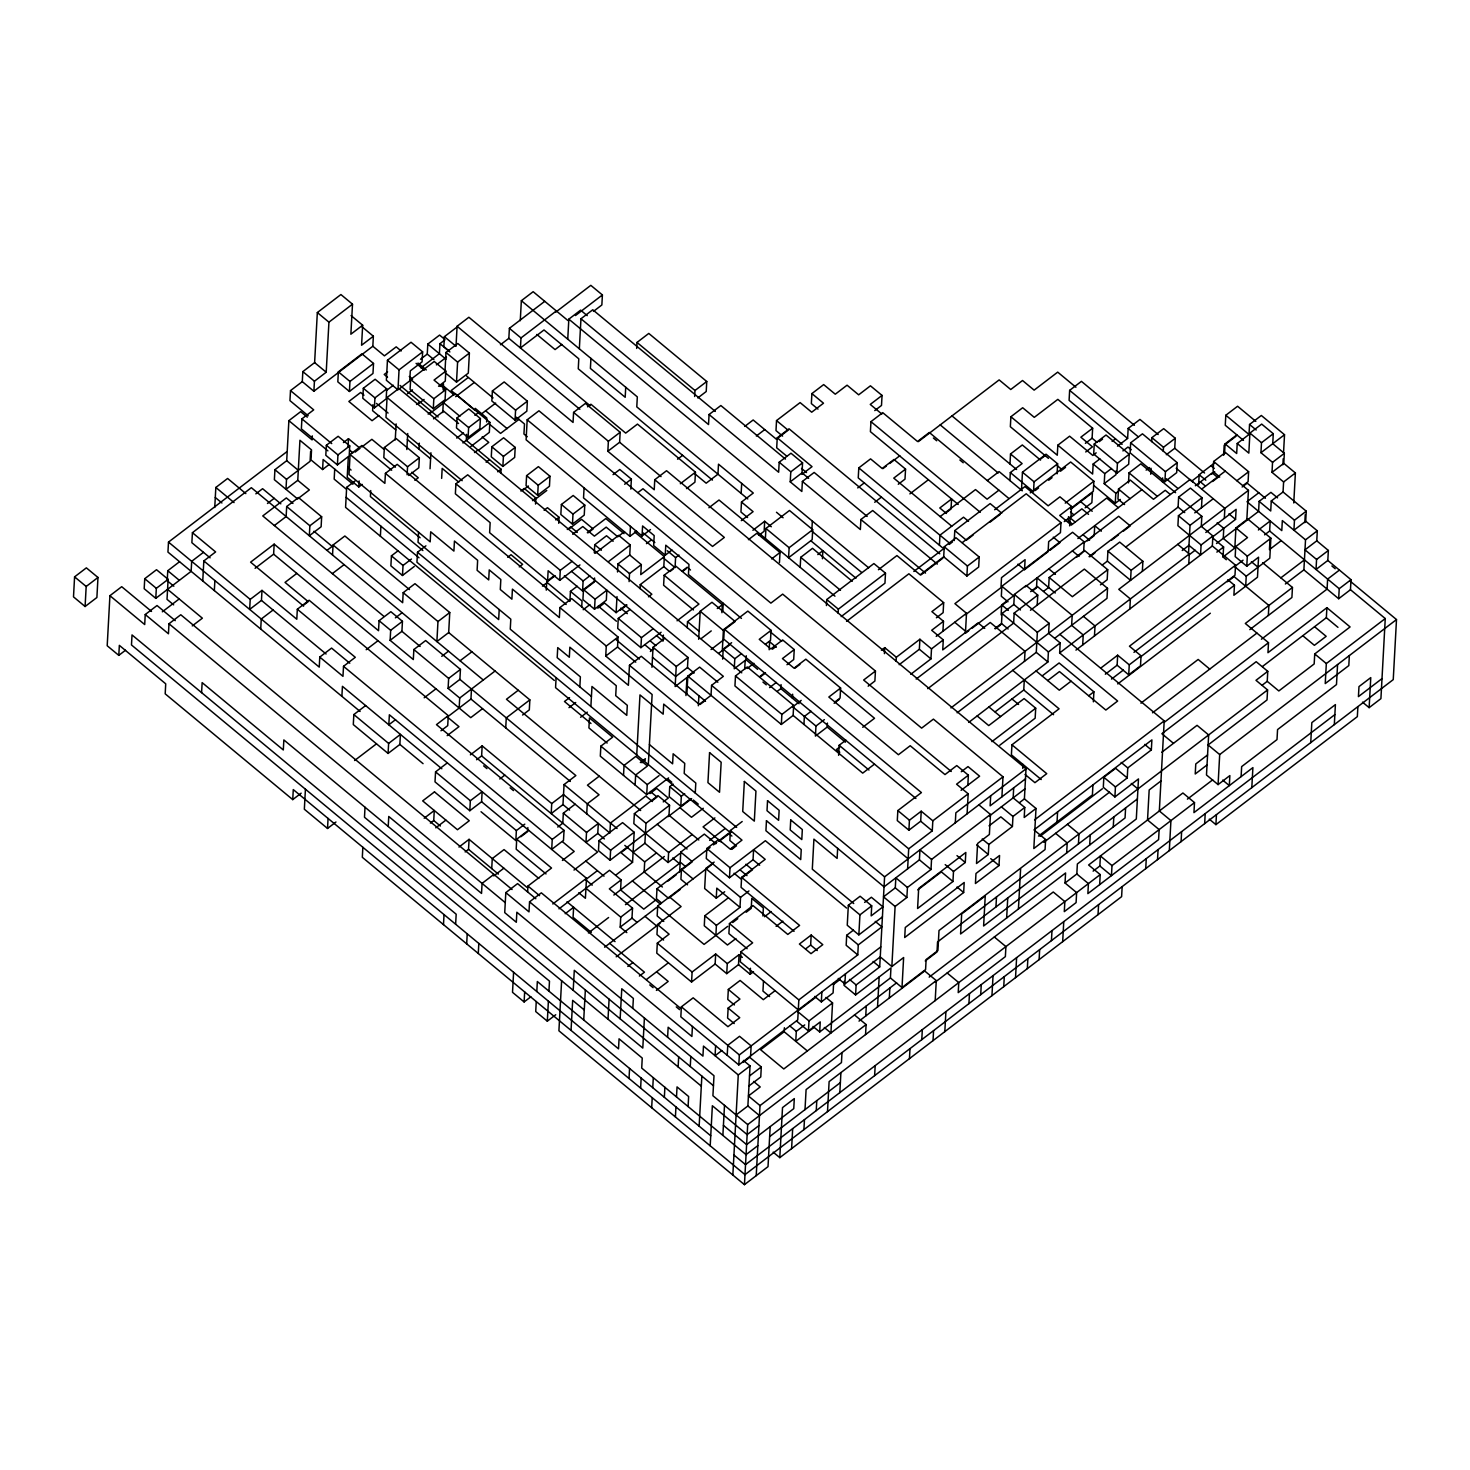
<?xml version="1.0" encoding="UTF-8"?>
<svg xmlns="http://www.w3.org/2000/svg" width="1470" height="1470" viewBox="0 0 1470 1470"><rect width="100%" height="100%" fill="white"/><g stroke="black" fill="none" stroke-linecap="round" stroke-linejoin="round"><path stroke-width="1.5" d="M74.584 576.865L73.5 596.875L85.095 606.504L96.891 597.5L97.975 577.471L86.362 567.861L74.584 576.865L86.179 586.475L85.095 606.504M151.52 611.428L121.698 586.695L109.919 595.699L107.2 645.753L118.794 655.363L125.538 650.218M118.794 655.363L119.346 645.367L165.724 683.826L165.191 693.84L292.732 799.606L301.166 793.175M173.662 604.85L167.029 599.356L168.113 579.327L156.518 569.717L144.74 578.702L144.189 588.717L155.783 598.345L191.137 571.334L191.688 561.32L203.466 552.334M175.261 620.652L157.033 605.53L145.236 614.534L144.703 624.548L109.919 595.699M155.783 598.345L156.334 588.331L168.113 579.327M286.356 452.098L168.499 542.099L167.947 552.095L360.113 711.462M179.542 561.724L167.764 570.727L167.213 580.724L173.846 586.218M512.074 889.515L180.773 614.754L168.976 623.758L168.444 633.772L145.236 614.534M483.281 680.022L251.352 487.691L192.423 532.691L191.872 542.706L210.1 557.828M202.75 580.944L203.834 560.934L215.612 551.93L192.423 532.691M201.592 692.646L202.143 682.631L283.306 749.957L283.857 739.943L701.319 1086.128M214.749 507.499L215.833 487.47L227.611 478.467L245.839 493.589M214.344 590.572L214.877 580.558M261.991 590.389L250.212 599.392L249.661 609.407L261.458 600.403L261.991 590.389L296.793 619.237L297.326 609.241L309.123 600.238L448.258 715.633L447.725 725.629L440.982 730.774M260.723 629.031L261.256 619.017L273.052 610.013M307.303 417.149L300.67 411.655L288.873 420.659L286.705 460.698L274.927 469.702L274.375 479.698L297.583 498.936L309.362 489.933L297.767 480.322L299.935 440.283L311.53 449.893L310.997 459.908L322.591 469.518L329.317 464.373M255.1 568.32L273.622 554.172L274.173 544.157L378.525 630.703L379.076 620.689L390.855 611.704L402.449 621.314L401.916 631.328L390.12 640.332L413.309 659.552L413.86 649.538L425.638 640.553L460.441 669.401L459.889 679.397L448.111 688.401L459.706 698.029L459.154 708.025M351.073 315.591L362.667 325.201L350.871 334.204L352.506 304.18L340.911 294.551L317.336 312.559L314.617 362.612L302.838 371.616L302.287 381.63L290.509 390.616L289.957 400.63L308.185 415.753M310.629 451.308L310.096 461.304L286.521 479.312L285.988 489.326L297.767 480.322M321.654 516.76L309.876 525.764L309.325 535.778L321.121 526.774L321.654 516.76L298.465 497.54L286.687 506.544L286.135 516.54L274.357 525.543M290.509 390.616L313.698 409.854L301.92 418.858L301.368 428.873L327.883 450.849M302.287 381.63L313.882 391.24L314.433 381.226L326.211 372.222L328.931 322.169L352.506 304.18M312.283 435.873L312.081 439.879L288.873 420.659M292.732 799.606L293.283 789.592L710.745 1135.777M305.429 789.206L304.345 809.235L327.534 828.455L335.95 822.024M322.591 469.518L323.124 459.522L352.947 484.236M326.358 445.281L325.807 455.296L337.402 464.924L349.198 455.921L349.731 445.906L338.137 436.296L326.358 445.281L337.953 454.91L337.402 464.924M349.786 663.209L331.577 648.086L319.78 657.09L319.247 667.104L168.499 542.099M338.357 371.837L337.824 381.851L349.419 391.461L372.976 373.454L373.527 363.457L361.932 353.829L338.357 371.837L349.952 381.447L349.419 391.461M334.719 469.132L334.186 479.146L345.781 488.757M332.532 555.017L333.065 545.003L344.862 535.999L409.469 589.58M327.534 828.455L328.067 818.441M348.059 446.715L348.482 438.703L360.077 448.313L355.042 452.172M355.097 480.929L346.663 487.36L345.579 507.37L554.319 680.463M348.298 457.317L347.214 477.346L358.809 486.956L362.171 484.383M391.681 470.235L361.877 445.52L350.081 454.506L348.996 474.534L430.177 541.842L430.71 531.828L453.899 551.066L454.45 541.052L477.64 560.29L477.107 570.305L488.701 579.915L489.234 569.901L500.829 579.529L500.296 589.525L511.891 599.154L512.424 589.139L628.388 685.296L629.472 665.285L641.269 656.282L699.242 704.35L711.021 695.365L711.572 685.351L723.35 676.347L387.069 397.488L398.866 388.484L741.762 672.837M341.885 696.339L342.437 686.343L441.827 768.755M297.326 609.241L355.299 657.311L343.521 666.314L342.969 676.329L319.78 657.09M362.667 325.201L361.583 345.229L373.362 336.226L361.767 326.616M363.329 388.264L362.796 398.26L374.391 407.888L386.169 398.885L386.72 388.87L375.126 379.26L363.329 388.264L374.942 397.874L374.391 407.888M358.809 486.956L359.139 480.947M313.882 391.24L372.829 346.24L373.362 336.226M365.626 705.563L353.847 714.567L353.296 724.581L388.08 753.43L399.877 744.426L400.41 734.412L388.631 743.416L388.08 753.43M372.921 404.691L372.608 410.7L395.798 429.92M370.734 490.576L370.403 496.566L420.108 537.781M387.455 360.242L386.371 380.271L397.966 389.881L399.05 369.87L422.625 351.863L411.03 342.253L387.455 360.242L399.05 369.87M408.697 475.49L418.803 467.772L419.336 457.758L396.147 438.538L384.368 447.523L383.817 457.537L395.412 467.166M387.069 397.488L385.985 417.498L462.186 480.69M362.851 847.29L362.318 857.304L744.978 1174.64L1393.248 679.618L1396.5 619.568L1350.121 581.091M365.019 807.25L364.487 817.265L642.794 1048.055L644.411 1018.03M380.381 536.219L380.914 526.205M566.17 604.464L397.194 464.355L385.416 473.358L384.864 483.354L350.081 454.506M395.246 439.934L396.128 423.911M398.168 550.699L391.424 555.844L390.891 565.858L402.486 575.468L414.264 566.483M390.12 640.332L390.671 630.318L402.449 621.314M406.841 449.544L407.723 433.54M410.644 379.481L410.093 389.495L433.301 408.715L445.079 399.73L445.63 389.715L434.036 380.087L445.814 371.101L434.22 361.473L410.644 379.481L433.834 398.719L433.301 408.715M407.116 474.773L407.558 466.762L419.336 457.758M388.227 826.489L388.76 816.475L481.535 893.411L482.068 883.396L493.865 874.393M402.486 575.468L403.019 565.472L411.453 559.041M449.765 612.531L437.968 621.534L436.884 641.563L448.681 632.559L449.765 612.531L414.981 583.682L403.184 592.686L402.651 602.7L333.065 545.003M422.625 351.863L422.074 361.877L410.295 370.881L409.744 380.877L399.656 388.594M418.987 449.158L419.317 443.15M420.53 359.231L427.255 354.105L427.807 344.09L439.585 335.087L444.565 339.202M425.914 545.829L417.498 552.242L416.947 562.257L736.672 827.389M418.582 532.232L418.031 542.246L510.807 619.164L510.255 629.178L591.436 696.486M430.048 468.783L430.912 452.76M444.987 339.827L439.934 343.686L439.401 353.7L420.879 367.849M456.196 327.663L444.399 336.667L443.866 346.681L448.828 350.797M443.15 389.917L443.481 383.909L440.118 386.481M442.746 412.537L443.297 402.523L455.075 393.537L489.859 422.386L489.326 432.382L470.804 446.531M445.998 352.469L444.914 372.498L456.508 382.108L468.305 373.123L469.389 353.094L457.795 343.484L445.998 352.469L457.593 362.098L456.508 382.108M445.814 371.101L445.263 381.097L438.538 386.242M441.643 478.393L442.176 468.397L458.75 482.123M579.86 409.303L468.875 317.263L457.096 326.267L456.012 346.295L444.399 336.667M447.339 762.875L435.561 771.879L435.01 781.875L469.794 810.723L481.59 801.738L482.123 791.724L470.345 800.727L469.794 810.723M430.379 823.09L433.742 820.517L434.275 810.503L424.187 818.22M457.023 417.939L456.49 427.954L468.085 437.564L479.863 428.579L480.414 418.564L468.82 408.936L457.023 417.939L468.618 427.568L468.085 437.564M652.515 657.292L675.704 676.512L687.482 667.527L688.034 657.513L467.699 474.81L455.921 483.795L455.369 493.81L490.153 522.659L489.62 532.673L547.593 580.76L554.337 575.615M448.111 688.401L448.644 678.387L460.441 669.401M466.615 434.367L466.302 440.375L501.086 469.224L500.866 473.23M443.481 924.63L444.032 914.616M455.626 924.226L456.178 914.211L131.473 644.962L132.024 634.948L549.486 981.133L548.935 991.147M447.174 735.643L458.971 726.639L447.376 717.029L470.951 699.04L471.484 689.026M486.625 421.982L486.827 417.994L475.233 408.366M492.395 390.946L491.844 400.961L515.033 420.181L526.83 411.177L527.362 401.181L504.173 381.943L492.395 390.946L515.584 410.167L515.033 420.181M465.163 851.938L468.526 849.366L469.077 839.352L527.05 887.439M491.825 446.788L491.274 456.802L502.869 466.413L514.665 457.427L515.198 447.413L503.604 437.784L491.825 446.788L503.42 456.417L502.869 466.413M466.688 943.85L467.221 933.836M476.574 759.751L481.627 755.892L482.16 745.878L551.728 803.575L551.195 813.59L562.973 804.586L564.057 784.576L575.854 775.572L459.889 679.397M500.425 344.77L508.841 338.339L509.392 328.325L544.745 301.332M478.283 953.479L478.816 943.464M499.212 609.554L498.661 619.568L417.498 552.242M520.27 320.736L521.354 300.707L533.151 291.703L567.934 320.552M491.715 868.605L492.266 858.59L504.045 849.587L538.828 878.435M556.34 310.942L520.986 337.953L520.435 347.949L544.01 329.96L578.794 358.809L578.261 368.805L712.436 480.084M505.735 727.889L506.268 717.875L529.843 699.867L448.681 632.559M868.164 686.196L874.889 681.051L875.44 671.037L782.665 594.119L770.886 603.123L538.957 410.791L527.179 419.795L526.095 439.806L642.059 535.98L650.475 529.549M526.609 475.637L526.058 485.651L537.653 495.261L549.449 486.258L549.982 476.262L538.387 466.633L526.609 475.637L538.204 485.265L537.653 495.261M535.815 898.721L517.587 883.617L505.809 892.621L504.724 912.631L516.319 922.26L516.852 912.245L713.997 1075.728L712.913 1095.738L747.697 1124.587L744.445 1184.655L558.912 1030.801L561.613 980.747M524.79 824.155L516.374 830.587L515.841 840.583L481.039 811.734M528.52 830.183L516.723 839.186L516.191 849.201L546.013 873.915M535.539 504.081L535.87 498.073L524.275 488.463L520.913 491.035M513.6 972.313L512.515 992.323L524.11 1001.952L530.854 996.807M529.843 699.867L529.31 709.881L522.567 715.026M527.84 827.592L527.62 831.597L520.894 836.724M527.62 892.033L527.95 886.042L551.526 868.035L516.723 839.186M546.27 590.168L546.711 582.157L555.127 575.726M524.11 1001.952L524.661 991.938M680.481 1008.236L541.327 892.841L529.549 901.845L528.998 911.859L505.809 892.621M547.593 580.76L548.145 570.746L559.739 580.356L579.952 564.921M567.751 339.184L568.835 319.155L580.613 310.152L587.247 315.646M558.747 523.32L559.059 517.311L547.465 507.701L544.102 510.255M561.393 504.486L560.842 514.5L572.455 524.11L584.233 515.106L584.784 505.11L573.171 495.482L561.393 504.486L572.988 514.114L572.455 524.11M536.256 1001.548L535.723 1011.562L547.318 1021.172L555.733 1014.741M536.807 991.533L537.34 981.537L618.521 1048.845L619.054 1038.831L642.243 1058.069L641.71 1068.084L746.062 1154.63L757.858 1145.626M559.739 580.356L560.272 570.342L572.069 561.356M556.101 677.652L555.568 687.666L729.506 831.91M648.325 764.602L652.129 694.52L605.732 656.061L617.529 647.057L618.062 637.043L571.683 598.584L559.905 607.588L559.353 617.584L385.416 473.358M1019.353 802.712L1024.406 798.871L1026.023 768.828L666.553 470.731L654.756 479.734L654.224 489.749L607.845 451.272L619.623 442.268L620.156 432.272L585.372 403.423L573.594 412.409L573.043 422.423L457.096 326.267M564.039 830.403L552.242 839.407L551.709 849.421L563.488 840.417L564.039 830.403L436.48 724.636L448.258 715.633M579.345 348.794L580.962 318.769L592.759 309.766L715.339 411.416M577.177 586.236L570.433 591.381L569.901 601.395L546.711 582.157M547.318 1021.172L548.402 1001.162M575.119 804.2L563.341 813.186L562.789 823.2L557.736 827.059M584.068 487.893L583.535 497.907L629.913 536.366L636.657 531.221M590.94 358.404L590.389 368.419L625.191 397.267L625.724 387.253M581.716 607L582.028 600.991L570.433 591.381M564.351 575.872L582.579 590.977L583.112 580.981L589.856 575.836M595.258 580.576L583.48 589.58L582.928 599.595L594.523 609.205L606.32 600.201L606.853 590.205L595.074 599.19L594.523 609.205M579.841 686.876L580.374 676.861L557.185 657.641L557.736 647.627L569.331 657.237L569.864 647.223L616.261 685.7L615.709 695.696L627.304 705.324L626.771 715.339L591.969 686.49L590.885 706.5M555.439 312.357L590.811 285.345L602.406 294.956L601.855 304.97L593.439 311.401M594.303 552.757L594.744 544.745L606.54 535.76L613.155 541.254M594.578 577.986L594.358 581.991L582.579 590.977M571.04 1030.396L572.675 1000.372L584.27 1009.982M573.208 990.357L574.292 970.329L713.446 1085.724M586.714 813.81L587.265 803.796L599.043 794.792L587.449 785.182L599.227 776.178M586.53 832.424L585.979 842.439L597.775 833.435L598.308 823.42L586.53 832.424L563.341 813.186M607.845 451.272L608.378 441.257L620.156 432.272M395.559 719.657L388.815 724.802L389.366 714.787L586.493 878.27L585.409 898.28L578.776 892.786M583.719 1019.996L585.354 989.971M607.128 743.048L588.919 727.926L589.452 717.911L612.641 737.15L600.862 746.154L600.311 756.168L646.708 794.627L668.593 777.906M605.732 656.061L606.283 646.047L618.062 637.043M615.728 875.146L632.559 862.284L634.176 832.259L622.582 822.63L599.007 840.638L598.474 850.652L610.068 860.262L668.997 815.262L669.548 805.248L657.954 795.637L634.379 813.645L633.827 823.641L668.611 852.49L668.078 862.504L644.889 843.265L645.973 823.255L669.548 805.248M617.51 571.995L617.933 563.984L629.73 554.98L630.262 544.966L618.668 535.356L595.093 553.363M597.794 608.157L604.519 603.012L616.114 612.641L616.996 596.618M630.042 609.425L618.264 618.429L617.712 628.443L640.902 647.664L661.114 632.247M636.675 348.427L637.006 342.437L648.784 333.433L706.758 381.502L706.225 391.516L697.809 397.947M610.068 860.262L610.62 850.248L634.176 832.259M630.832 489.124L631.383 479.11L619.789 469.5L613.045 474.645M629.913 536.366L630.465 526.352M629.105 581.605L629.528 573.594L641.324 564.609L629.73 554.98M608.01 1019.206L609.095 999.177M623.519 775.388L624.052 765.392L635.849 756.388L647.443 765.999L635.646 775.002L635.113 785.017M559.004 908.846L609.517 870.277L621.13 879.887L620.579 889.901L643.768 909.14L655.565 900.136M626.826 932.623L620.193 927.129L620.744 917.133L632.523 908.129L609.333 888.891L621.13 879.887M642.059 535.98L642.592 525.966L654.187 535.576L653.654 545.591L665.249 555.201L671.974 550.056M640.02 588.625L640.24 584.619L663.815 566.63L664.348 556.615L634.525 531.883M641.324 564.609L640.773 574.605L664.348 556.615M620.138 1018.82L621.773 988.777L633.368 998.406L632.817 1008.402M640.902 647.664L641.453 637.668L653.231 628.664M636.73 754.974L639.983 694.924L663.172 714.144L663.723 704.13L884.04 886.851L919.411 859.84L919.944 849.825L931.539 859.454L931.006 869.468L907.431 887.457L906.88 897.472L895.101 906.475L891.849 966.543L880.254 956.915L844.882 983.926L838.267 978.432M620.193 927.129L631.99 918.125L632.523 908.129M629.031 1078.484L629.564 1068.469M651.963 667.307L653.047 647.278L664.826 638.274M646.708 794.627L647.241 784.612L659.038 775.609M656.484 852.894L644.687 861.898L644.154 871.894L662.382 887.016M721.899 612.696L722.34 604.684L675.943 566.226L664.164 575.229L663.613 585.244L693.436 609.958M665.249 555.201L665.781 545.205L688.971 564.425L688.438 574.439L741.45 618.392M663.374 635.077L663.043 641.085L656.428 635.591M640.626 1088.094L641.159 1078.08M715.927 843.725L704.332 834.096L680.757 852.104L692.352 861.714L656.998 888.725L656.447 898.721L661.426 902.856M678.956 555.054L675.594 557.626L675.061 567.622L663.466 558.012M711.572 864.783L657.696 905.924L657.163 915.939L663.779 921.433M669.493 896.939L681.088 906.549L657.513 924.538L656.961 934.553L663.595 940.047M657.513 924.538L669.107 934.167L657.311 943.17L656.778 953.166L691.562 982.015L715.137 964.026L715.669 954.012L727.283 963.622L726.731 973.636L715.137 964.026M651.669 1107.718L652.221 1097.704M652.754 1087.708L653.305 1077.694M673.095 784.061L669.732 786.634L669.199 796.648L680.794 806.258L690.882 798.541M688.034 657.513L676.237 666.516L675.153 686.527L693.675 672.396M694.649 396.514L694.979 390.505L706.758 381.502M687.188 627.69L687.519 621.681L699.297 612.678M587.541 406.822L590.903 404.25L625.687 433.099L637.484 424.095L695.457 472.182L694.924 482.178L686.508 488.61M685.957 695.549L686.949 677.523M664.348 1097.318L664.899 1087.304M667.601 1037.25L668.152 1027.254L702.936 1056.103L703.487 1046.089L738.271 1074.938L732.85 1175.044M680.794 806.258L681.327 796.244L684.689 793.69M686.857 694.152L687.831 676.126L699.628 667.123L717.838 682.245M679.673 872.114L680.757 852.104M710.083 847.455L681.455 869.321L680.922 879.317L687.537 884.811M785.458 459.099L720.851 405.536L709.073 414.522L708.522 424.536L580.962 318.769M698.673 639.303L700.198 611.281L711.976 602.277L735.165 621.516L723.387 630.501L722.303 650.53M675.41 1116.943L675.943 1106.928M676.494 1096.932L677.045 1086.918L688.64 1096.528L688.089 1106.543M678.129 1066.889L678.662 1056.875M775.094 990.67L763.316 999.673L740.108 980.453L728.33 989.439L739.924 999.067L728.146 1008.071L739.741 1017.681L727.944 1026.685L693.16 997.836L681.382 1006.821L680.83 1016.836L738.804 1064.923L797.751 1019.923L798.835 999.894L857.763 954.894L858.296 944.879L881.871 926.89L875.256 921.396M698.342 705.765L698.893 695.751M695.255 793.047L695.806 783.032L684.193 773.422L684.744 763.408L673.15 753.798L672.599 763.812L649.409 744.573M691.562 982.015L692.113 972.019L715.669 954.012M690.257 1066.503L690.808 1056.489M692.425 1026.464L691.892 1036.46L529.549 901.845M714.163 862.1L705.747 868.531L704.663 888.541L716.257 898.17L724.673 891.739M742.185 821.509L730.388 830.495L741.982 840.123L730.204 849.127L718.609 839.499L706.831 848.502L706.28 858.517L729.469 877.755L753.044 859.748L753.596 849.733L765.19 859.344L741.615 877.351L741.064 887.365L794.076 931.318M728.385 897.766L704.81 915.773L704.277 925.788L727.466 945.008L735.882 938.577M722.799 611.299L723.222 603.288M722.652 659.13L723.203 649.134L731.619 642.702M765.447 644.209L770.5 640.35L771.052 630.336L747.844 611.097L724.287 629.105L723.736 639.119L915.902 798.467M699.15 1126.167L701.851 1076.113M716.257 898.17L716.79 888.156L739.98 907.376L716.404 925.383L715.872 935.398M741.137 493.424L741.688 483.428M694.575 473.579L706.17 483.189L717.948 474.204L718.499 464.189L753.283 493.038L741.486 502.042L740.953 512.038L747.587 517.532M741.523 653.599L734.798 658.744L734.247 668.758L746.043 659.754L746.245 655.749M735.496 675.961L734.945 685.957L781.342 724.434L793.12 715.431L793.671 705.416L747.274 666.957L735.496 675.961L781.875 714.42L781.342 724.434M710.194 1145.791L712.362 1105.752L747.146 1134.601L758.943 1125.597M715.614 1045.685L715.082 1055.699L721.807 1050.554M730.388 830.495L729.855 840.509L736.488 846.003M729.469 877.755L730.02 867.741L765.374 840.73L846.555 908.056M741.615 877.351L799.588 925.438L787.81 934.442L753.007 905.593L729.451 923.583L728.899 933.597L747.128 948.701M744.702 669.162L745.143 661.151M728.33 989.439L727.779 999.453L734.412 1004.947M728.146 1008.071L727.595 1018.067L734.228 1023.561M722.872 1135.391L724.508 1105.366M727.209 1055.313L727.76 1045.299L739.539 1036.295L751.133 1045.905L750.6 1055.919M739.98 907.376L740.531 897.38L748.947 890.949M726.731 973.636L738.51 964.632L739.061 954.636L742.368 957.374M729.451 923.583L752.64 942.821L740.843 951.825L740.31 961.821L798.284 1009.908M771.309 526.756L764.694 521.262L764.143 531.276L759.09 535.135M765.392 538.479L765.925 528.465L789.5 510.476L812.689 529.696L812.157 539.711L788.582 557.718L789.133 547.704L812.689 529.696M738.804 1064.923L739.355 1054.909L880.787 946.901M874.76 410.589L881.504 405.444L882.037 395.43L870.442 385.82L858.664 394.824L847.069 385.195L835.272 394.199L823.678 384.589L811.899 393.592L823.494 403.203L811.697 412.206L800.103 402.596L776.528 420.585L775.995 430.6L782.61 436.094M939.771 553.804L789.022 428.799L777.244 437.803L776.693 447.817L786.634 456.049M738.51 964.632L750.123 974.261L750.435 968.252M867.171 516.411L814.159 472.44L802.381 481.443L801.83 491.458L790.235 481.848L802.032 472.844L802.565 462.829L790.97 453.219L779.192 462.223L778.641 472.219L709.073 414.522M769.178 649.758L769.6 641.747L776.233 647.241M736.102 1114.977L747.881 1105.973L750.049 1065.934L743.434 1060.44M779.467 562.495L780.019 552.481L756.829 533.261L748.414 539.692M762.93 916.012L763.371 908.001L751.776 898.39L751.225 908.386L746.172 912.245M790.235 481.848L790.786 471.833L802.565 462.829M763.5 981.06L762.948 991.074L769.582 996.568M777.465 691.176L780.827 688.603L781.048 684.597M742.975 1062.461L749.7 1057.334L761.295 1066.944L760.762 1076.959L748.965 1085.944M756.223 1175.651L760.027 1105.587L866.106 1024.572L854.511 1014.962M771.052 630.336L759.255 639.34L770.85 648.95L782.646 639.946L794.241 649.575L793.69 659.571L786.964 664.716M792.422 698.213L792.642 694.207M800.176 567.328L800.727 557.314L812.506 548.31L852.269 581.293M770.188 1126.608L768.02 1166.647L744.445 1184.655M811.899 393.592L811.348 403.607L817.981 409.101M896.608 982.824L783.786 1068.966L760.596 1049.727L784.171 1031.738L784.392 1027.732M811.918 529.108L812.34 521.097M773.183 1152.149L779.798 1157.643L782.518 1107.608L794.296 1098.604L793.763 1108.619L746.613 1144.615L723.424 1125.377M803.943 724.453L804.366 716.441L811.109 711.296M804.733 1024.902L796.317 1031.334L795.766 1041.348L814.288 1027.199M822.428 558.747L822.851 550.736L817.798 554.594M791.595 1148.658L792.679 1128.629M824.376 719.62L815.96 726.051L815.427 736.066L827.206 727.062L827.426 723.056M826.434 605.567L826.746 599.558L873.897 563.561L885.491 573.171L884.958 583.186L841.171 616.61M805.597 948.922L810.65 945.063L811.183 935.049L822.777 944.659L810.999 953.662L799.404 944.052L811.183 935.049M796.85 1021.319L808.445 1030.948L808.996 1020.933L832.553 1002.926L825.938 997.432M803.925 1129.64L804.457 1119.626M805.009 1109.611L806.093 1089.601L841.446 1062.589L841.998 1052.593M838.139 613.174L838.359 609.168L885.491 573.171M813.057 1026.464L819.69 1031.958L820.242 1021.944L808.445 1030.948M814.692 996.421L821.326 1001.915L821.859 991.901M816.254 1110.622L816.787 1100.626M794.241 649.575L782.444 658.578L794.039 668.188L805.836 659.185L840.62 688.034L840.087 698.048L835.034 701.907M838.617 755.304L839.149 745.29L845.893 740.145M837.661 848.374L837.11 858.388L813.921 839.149L812.304 869.193L853.721 903.535M898.28 484.273L905.005 479.128L905.557 469.114L893.962 459.504L882.165 468.489L870.571 458.879L858.792 467.883L858.241 477.897L944.383 549.321M832.553 1002.926L830.936 1032.969L824.303 1027.475M833.637 982.915L833.104 992.911L821.326 1001.915M827.5 1111.632L829.117 1081.608L1100.203 874.595L1088.609 864.985L1182.909 792.991L1194.504 802.602L1193.952 812.616L1252.899 767.616L1251.815 787.626M937.29 564.094L872.684 510.513L860.905 519.516L860.354 529.531L802.381 481.443M1008.824 498.44L929.316 432.492L917.537 441.496L882.735 412.647L870.957 421.651L870.405 431.665L958.22 504.467M844.221 981.317L844 985.323L855.595 994.933L890.949 967.94L890.416 977.954L819.69 1031.958M853.445 930.124L846.702 935.269L846.169 945.284L857.763 954.894M864.636 902.396L871.361 897.251L882.955 906.861L871.177 915.865L871.71 905.851L860.115 896.241L848.337 905.244L847.253 925.255L858.847 934.883L882.423 916.876M844.882 983.926L845.434 973.912M839.829 1092.633L840.913 1072.604M855.595 994.933L856.128 984.937L879.703 966.929L884.591 876.837L1026.023 768.828M858.847 934.883L859.932 914.854L871.71 905.851M884.407 653.654L884.738 647.645L896.332 657.255L896.112 661.261M865.756 1015.972L866.289 1005.958M865.554 1034.586L866.106 1024.572M877.535 1006.968L879.17 976.944M874.632 1075.636L875.183 1065.621M724.287 629.105L921.414 792.587L897.839 810.576L897.288 820.591L908.901 830.201L920.679 821.216L921.231 811.201L932.825 820.811L932.274 830.826L908.699 848.815L907.615 868.843M889.332 997.965L889.864 987.969M895.101 906.475L883.507 896.847L895.285 887.862L895.836 877.847L907.431 887.457M908.901 830.201L909.434 820.205L921.231 811.201M899.162 664.697L919.356 649.262L919.908 639.248L931.502 648.876L930.951 658.891L910.757 674.307M890.416 977.954L902.01 987.564L903.627 957.54L891.849 966.543M909.452 1058.657L910.003 1048.643M939.422 545.205L939.955 535.19L963.53 517.201L968.51 521.317M943.703 556.799L944.236 546.785L956.033 537.781L979.222 557.02L978.671 567.034L966.893 576.038L943.703 556.799L920.128 574.807L896.939 555.568L878.417 569.717M846.573 621.369L908.883 573.796L943.666 602.645L943.134 612.641L936.39 617.786M942.931 631.273L943.483 621.259L931.888 611.63L943.666 602.645M943.483 621.259L931.686 630.262L943.281 639.873L942.748 649.887L978.101 622.876L984.735 628.37M921.782 1039.639L922.333 1029.625M954.232 540.592L954.783 530.596L990.137 503.585L1001.731 513.195M933.027 1040.65L933.579 1030.635M935.196 1000.611L936.28 980.582L924.685 970.972L859.013 1021.117M966.893 576.038L967.425 566.024L979.222 557.02M962.225 542.65L1026.207 493.791L1060.991 522.64L954.912 603.655L966.507 613.266L965.422 633.294L968.785 630.722M955.298 822.832L955.849 812.818L1002.999 776.821L933.413 719.124L921.635 728.128L863.643 680.04L875.44 671.037M944.824 1031.646L945.908 1011.636M952.946 881.486L953.497 871.489L965.276 862.486L965.827 852.471L918.676 888.468L917.592 908.497L952.946 881.486L941.351 871.875L917.776 889.883M967.83 785.2L968.362 775.186L956.768 765.576L944.989 774.58L910.206 745.731L898.409 754.735L828.841 697.037L840.62 688.034M967.095 813.829L968.179 793.818L956.584 784.19L968.362 775.186M963.659 892.51L964.191 882.496L905.263 927.496L904.712 937.511L963.659 892.51L957.025 887.016M968.932 1003.643L969.465 993.628M990.67 795.84L990.119 805.836L1025.49 778.843M1083.647 551.893L1084.18 541.879L1072.585 532.269L1001.86 586.273L1001.327 596.269L1007.961 601.763M1085.374 443.352L1092.1 438.207L1092.651 428.211L1057.849 399.362L1034.274 417.351L1022.679 407.741L1010.901 416.745L1010.349 426.741L1048.459 458.346M980.711 994.639L981.262 984.624M978.873 804.825L990.468 814.453L989.384 834.464L977.605 843.468L976.521 863.496L988.299 854.493L988.851 844.478L1012.426 826.471L1012.959 816.475L1024.755 807.471L1013.161 797.861L1013.694 787.846M1001.144 614.883L1001.676 604.887L1013.455 595.883L1001.86 586.273M994.749 628.645L1001.493 623.5L1002.026 613.486L1013.822 604.482L1014.355 594.468L1026.152 585.483L1037.746 595.093L1037.195 605.107M1009.982 463.987L1010.515 453.973L1022.312 444.969L1040.521 460.073M1009.89 480.598L1010.331 472.587L1022.109 463.583L1010.515 453.973M995.943 906.953L996.495 896.939M1001.915 796.85L1002.999 776.821M991.956 995.649L993.04 975.621M999.012 865.518L999.545 855.503L975.97 873.492L975.437 883.507L999.012 865.518L990.725 858.645M1037.746 595.093L1014.171 613.1L1013.62 623.096L927.754 688.677M1021.485 490.208L1022.459 472.201L1046.034 454.193L1057.628 463.803L1057.095 473.818M1012.701 670.338L1059.08 708.816L1011.948 744.812L1011.397 754.827L1041.219 779.541M1017.92 564.168L1024.553 569.662L1025.086 559.666L1001.511 577.655L1000.978 587.669L965.606 614.662M1006.656 917.978L1007.74 897.949M1003.753 986.646L1004.286 976.631M1024.48 661.353L1025.031 651.339L990.247 622.49L916.159 679.067M1057.628 463.803L1034.072 481.811L1033.52 491.825L1010.331 472.587M995.135 711.829L1023.763 689.981L1024.296 679.967M1022.771 768.442L1022.991 764.437M1018.434 908.974L1020.603 868.935M1015.531 977.642L1016.615 957.631M1024.755 807.471L1024.204 817.485L1036.001 808.482L1024.406 798.871M957.135 712.785L1036.276 652.349L1037.361 632.32L1049.139 623.317L1014.355 594.468M977.146 715.963L988.74 725.574L1024.112 698.581L1035.707 708.191L1035.156 718.205L999.802 745.198M1027.328 968.638L1027.861 958.642M1036.001 808.482L1033.833 848.521L1045.611 839.517L1034.016 829.907L1151.892 739.906L1151.341 749.92L1127.766 767.91L1127.233 777.924L1115.436 786.928L1114.903 796.942L1103.309 787.314L1103.841 777.299L1115.638 768.314L1127.233 777.924M1100.442 584.876L1107.186 579.731L1107.718 569.717L1084.529 550.478L1049.176 577.489L1048.624 587.504L1043.59 591.344M1096.179 452.852L1092.798 455.424L1069.609 436.186L1057.83 445.189L1057.279 455.204L1010.901 416.745M1049.139 623.317L1048.606 633.331L1060.201 642.96L1059.649 652.956L1117.641 701.043L1105.844 710.047L1059.466 671.569L1047.687 680.573M968.73 722.395L1047.871 661.959L1048.404 651.945L1060.201 642.96M1060.991 522.64L1060.44 532.654L1048.661 541.658L1048.128 551.673L1024.553 569.662M1134.436 425.308L1081.424 381.355L1069.645 390.358L1069.094 400.354L1122.106 444.326M1039.106 959.653L1039.657 949.638M1045.611 839.517L1045.078 849.531L938.999 930.528L937.915 950.557L926.118 959.561L925.586 969.557L902.01 987.564M1068.525 516.668L1068.304 520.674L1071.63 523.412M1069.664 525.874L1070.105 517.863L1081.883 508.859L1088.517 514.353M994.657 509.741L1024.957 486.588L1048.147 505.827L1059.944 496.823L1071.538 506.452L1070.987 516.448L1064.262 521.593M1057.04 821.914L1057.591 811.899M1051.436 940.635L1051.987 930.62M935.379 981.997L1053.255 891.996L1064.85 901.606L1064.298 911.62L1076.095 902.617L1076.628 892.602L1065.033 882.992L1065.585 872.978L929.187 977.127M1066.669 852.949L1067.202 842.953L1055.607 833.325M1062.681 941.645L1063.765 921.616M1082.692 644.962L1083.225 634.966L1071.63 625.338L1072.181 615.342L1037.397 586.493L1030.654 591.62M1099.891 458.879L1093.165 464.024L1092.614 474.038L1057.83 445.189M1094.25 444.013L1093.698 454.028L1116.888 473.248L1128.684 464.244L1129.217 454.248L1106.028 435.01L1094.25 444.013L1117.439 463.234L1116.888 473.248M1030.249 492.873L1070.674 462.003L1093.864 481.241L1093.312 491.256L1071.428 507.958M1065.033 882.992L1076.83 873.988L1077.363 863.974L1136.31 818.974L1138.478 778.935L1114.903 796.942M1078.447 843.964L1078.998 833.949L1067.404 824.321M1094.47 635.977L1095.021 625.963L1083.427 616.353M1093.735 485.431L1115.271 503.291L1115.803 493.277L1104.209 483.648L1104.76 473.652L1111.485 468.507M1093.368 701.833L1093.9 691.819L1059.117 662.97L1042.285 675.832M1089.693 844.974L1090.244 834.96M1092.945 784.907L1092.412 794.921L1038.518 836.062M1102.316 564.976L1107.369 561.117L1107.921 551.103L1119.699 542.099L1142.888 561.338L1142.355 571.334M1030.47 610.252L1084.345 569.092L1107.535 588.331L1107.002 598.345L1054.798 638.2M1116.208 470.657L1116.006 474.663L1104.209 483.648M1170.23 494.416L1165.251 490.3L1153.472 499.286L1130.283 480.065L1118.486 489.051L1117.953 499.065L1124.568 504.559M1099.854 865.995L1100.405 855.981L1112 865.609L1111.449 875.605L1099.854 865.995L1093.129 871.14M1098.035 914.652L1098.586 904.638M1099.67 884.609L1100.203 874.595M1117.512 446.145L1127.619 438.427L1128.17 428.431L1139.948 419.428L1158.176 434.532M1117.127 665.212L1117.659 655.197L1129.254 664.826L1128.721 674.822L1117.127 665.212L1105.33 674.216M1128.482 482.877L1129.034 472.862L1140.812 463.858L1175.596 492.707M1130.65 442.819L1130.118 452.833L1164.901 481.682L1176.68 472.678L1177.231 462.683L1142.447 433.834L1130.65 442.819L1165.434 471.668L1164.901 481.682M1113.268 826.967L1113.819 816.952M1142.888 561.338L1131.11 570.342L1130.559 580.338L1107.369 561.117M1129.842 608.966L1130.375 598.951L1118.78 589.341L1248.434 490.337L1213.65 461.488L1225.429 452.484L1248.618 471.723L1248.085 481.737L1243.032 485.596M1125.597 807.949L1125.064 817.963L983.614 925.971L985.249 895.928L961.674 913.936L960.59 933.964L1137.394 798.945M1122.161 886.63L1121.61 896.645L779.798 1157.643M1151.69 441.643L1151.892 437.637L1163.689 428.652L1175.283 438.262L1174.732 448.276L1166.316 454.708M1201.486 507.72L1202.019 497.724L1190.424 488.095L1178.628 497.099L1201.835 516.337L1201.284 526.333L1212.879 535.962L1212.346 545.976L1235.535 565.197L1129.456 646.212L1141.051 655.822L1140.499 665.837L1128.721 674.822M1150.734 474.277L1151.065 468.268M1163.284 451.272L1163.487 447.266L1175.283 438.262M1162.439 481.903L1162.66 477.897M1145.736 868.641L1146.269 858.627M1059.852 634.342L1164.203 720.888L1159.334 810.981L1170.928 820.609L1169.312 850.634M1157.515 859.638L1158.066 849.623M1125.891 546.969L1178.095 507.113L1178.628 497.099M1202.019 497.724L1178.444 515.713L1177.911 525.727L1201.1 544.966L1200.549 554.962L1188.954 545.352L1182.229 550.497M1188.532 553.363L1190.038 525.323L1201.835 516.337M1188.771 563.966L1189.303 553.951L1177.709 544.341M1198.638 484.714L1199.171 474.7L1214.33 463.142M1181.09 841.63L1181.623 831.616M1213.65 461.488L1213.099 471.502L1219.732 476.997M1223.646 455.296L1224.179 445.281L1235.976 436.296M1255.821 421.375L1237.593 406.253L1225.815 415.257L1225.263 425.271L1243.491 440.375M1204.665 823.623L1205.198 813.627M1224.528 453.899L1225.08 443.885L1236.858 434.881M1224.326 518.359L1224.859 508.344L1190.075 479.496L1089.049 556.634M1226.347 559.739L1223.04 556.983L1223.591 546.987L1211.997 537.358L1235.553 519.369L1236.105 509.355L1205.804 532.489M1209.277 819.139L1215.91 824.633L1216.443 814.637M1161.686 752.328L1197.058 725.335L1208.652 734.945L1206.484 774.984L1218.079 784.594L1219.696 754.569L1396.5 619.568M1283.549 452.723L1284.523 434.716L1261.333 415.477L1249.555 424.481L1249.004 434.495L1237.226 443.499L1236.674 453.495L1225.08 443.885M1223.04 556.983L1234.837 547.998L1235.921 527.969L1247.699 518.965L1270.889 538.204L1269.804 558.214L1246.229 576.222L1245.696 586.236M1235.921 527.969L1247.515 537.579L1235.719 546.583L1235.186 556.597L1246.78 566.207L1258.559 557.203L1257.475 577.232L1233.9 595.24L1234.451 585.225L1227.818 579.731M1235.535 565.197L1234.984 575.211L1133.958 652.349M1277.54 497.852L1270.925 492.358L1259.129 501.362L1270.723 510.972L1271.274 500.976L1283.053 491.972L1283.604 481.958L1272.009 472.348L1283.788 463.344L1284.339 453.33L1272.744 443.719L1273.277 433.705L1261.683 424.095L1249.904 433.08L1248.82 453.109L1237.226 443.499M1246.799 520.38L1248.434 490.337M1246.78 566.207L1247.313 556.193L1270.889 538.204M1241.103 776.601L1241.654 766.605L1277.007 739.594L1277.559 729.579L1336.487 684.579L1337.571 664.569M1272.009 472.348L1272.542 462.333L1260.948 452.705L1261.499 442.709L1273.277 433.705M1259.129 501.362L1258.596 511.376L1216.498 543.514M1264.604 534.859L1269.639 531.001L1270.19 520.986L1258.393 529.99M1270.006 539.6L1269.455 549.615L1281.252 540.611M1268.334 615.471L1268.886 605.456L1234.102 576.607L1227.358 581.753M1262.638 562.734L1292.461 587.467L1245.311 623.464L1268.5 642.702L1267.967 652.698L1326.895 607.698L1350.085 626.937L1314.731 653.948L1314.18 663.944L1278.826 690.955L1267.232 681.327L1267.765 671.331L1256.17 661.702L1161.888 733.714L1173.483 743.324M1267.765 671.331L1255.986 680.316L1267.581 689.944L1267.03 699.959L1208.101 744.959L1219.696 754.569M1282.906 464.74L1283.218 458.732M1293.765 502.979L1295.382 472.954L1283.788 463.344M1306.26 511.192L1294.464 520.196L1293.931 530.211L1305.709 521.207L1306.26 511.192L1283.053 491.972M1292.461 587.467L1291.909 597.481L1249.812 629.619M1304.809 522.622L1305.25 514.61M1285.368 583.994L1303.89 569.864L1305.525 539.821L1317.304 530.817L1305.709 521.207M1316.771 540.831L1328.365 550.46L1327.814 560.456L1316.036 569.46L1316.569 559.445L1304.974 549.835L1316.771 540.831L1317.304 530.817M1310.744 742.626L1311.828 722.615L1335.403 704.608L1334.319 724.636M1262.362 666.571L1326.344 617.712L1326.895 607.698M1327.814 560.456L1351.004 579.695L1350.471 589.709L1385.255 618.558L1326.326 663.558L1325.242 683.568L1348.817 665.579L1349.35 655.565M1303.89 569.864L1338.674 598.713L1339.225 588.698L1351.004 579.695M1357.894 706.629L1357.343 716.643L1215.91 824.633M1362.506 702.145L1369.14 707.64L1370.757 677.615L1358.978 686.6L1358.427 696.615L1382.002 678.625M1385.255 618.558L1380.918 698.636L1369.14 707.64M349.952 381.447L373.527 363.457M86.179 586.475L97.975 577.471M387.602 371.892L384.221 374.464L387.547 377.22M374.942 397.874L386.72 388.87M386.61 390.395L393.354 385.25M255.853 493.846L262.597 488.701L280.825 503.824M436.388 364.872L446.476 357.173M343.429 442.562L348.482 438.703M378.801 415.569L372.057 420.696L348.868 401.475L360.664 392.472L363.972 395.209M407.429 393.703L412.464 389.844M267.466 503.475L274.192 498.33M457.593 362.098L469.389 353.094M337.953 454.91L349.731 445.906M416.543 404.489L419.906 401.916M361.767 447.027L371.873 439.328L383.468 448.938M419.023 403.313L424.077 399.454M433.834 398.719L445.63 389.715M467.993 377.68L451.161 390.542L474.351 409.781M162.325 611.814L179.175 598.951M428.137 414.099L431.5 411.526M430.618 412.941L442.396 403.938M455.663 396.698L474.185 382.549M433.54 418.858L443.646 411.141L458.548 423.507M274.173 544.157L250.598 562.165L303.61 606.118M575.468 315.535L602.406 294.956M192.258 625.908L202.364 618.19L167.58 589.341M561.797 344.439L555.072 349.584L536.844 334.462M474.902 415.33L478.264 412.758M482.215 413.364L495.684 403.074M468.618 427.568L480.414 418.564M456.729 438.078L463.473 432.933M462.921 442.948L489.859 422.386M414.889 480.359L418.252 477.787L411.637 472.293M296.811 573.41L285.033 582.414L308.222 601.634L303.169 605.493M327.13 550.258L332.165 546.399L313.955 531.295M515.584 410.167L527.362 401.181M474.516 452.558L477.897 450.004M478.687 450.114L488.775 442.396L482.16 436.902M519.094 419.262L500.572 433.393L488.977 423.783M332.33 573.631L344.127 564.627M486.111 462.186L489.492 459.614M503.42 456.417L515.198 447.413M497.724 471.796L501.086 469.224M523.375 489.859L528.428 486M538.204 485.265L549.982 476.262M532.508 500.645L535.87 498.073M534.97 499.488L546.766 490.484M395.375 617.859L402.1 612.714M366.195 649.722L377.992 640.718M555.697 519.884L559.059 517.311M507.664 557.277L511.027 554.723L522.622 564.333L519.259 566.905M572.988 514.114L584.784 505.11M624.64 484.255L631.383 479.11M567.291 529.494L570.654 526.921L577.287 532.416M569.772 528.336L581.55 519.333L593.145 528.943L588.092 532.801M572.694 534.253L582.8 526.536L594.394 536.146L606.173 527.142L617.767 536.77L624.511 531.625M677.578 459.21L682.613 455.351M637.925 492.579L642.978 488.738L712.546 546.436L724.342 537.432L654.756 479.734M587.302 532.691L605.824 518.542L624.052 533.647M441.753 656.318L448.479 651.173M744.739 426.41L753.154 419.979L776.344 439.199L788.122 430.214L776.528 420.585M542.448 586.126L545.811 583.553M680.316 483.74L695.457 472.182M460.073 660.783L471.87 651.78M756.333 436.02L764.749 429.589M424.187 697.791L435.965 688.805M608.378 561.687L630.262 544.966M354.601 760.523L376.485 743.82M646.451 543.643L651.504 539.784M459.706 698.029L495.059 671.018M708.908 507.738L719.014 500.02L834.96 596.177M583.186 609.719L589.911 604.574M882.037 395.43L870.258 404.434L881.853 414.044M482.546 708.65L470.749 717.654L273.622 554.172M616.114 612.641L626.22 604.923M670.008 571.481L673.37 568.908M620.285 610.179L627.01 605.034M518.249 690.257L506.47 699.261L640.644 810.521M741.303 520.656L753.099 511.652L741.486 502.042M801.922 474.369L812.028 466.651L777.244 437.803M648.472 596.802L651.835 594.229L640.24 584.619M682.135 571.095L687.188 567.236L690.496 569.992M682.925 571.205L686.306 568.633M752.897 530.266L764.694 521.262M470.382 754.882L482.16 745.878M569.533 697.644L564.48 701.502L590.977 723.479M677.064 620.799L698.948 604.078L664.164 575.229M568.982 707.64L575.726 702.513M857.708 487.911L864.433 482.766M882.955 468.618L886.337 466.045M889.699 463.473L899.805 455.755M918.327 441.625L999.141 379.903L1010.735 389.513L1022.532 380.51L1034.127 390.138L1057.702 372.13L1075.911 387.235M650.365 651.486L653.727 648.913M771.603 558.912L780.019 552.481M717.287 608.543L722.34 604.684M435.781 827.83L445.869 820.131M499.763 778.971L504.816 775.131M580.576 717.268L587.32 712.123M905.557 469.114L893.76 478.117L951.751 526.187M874.705 502.262L881.43 497.117M701.153 638.623L711.241 630.906M909.875 493.883L928.397 479.734M711.057 649.519L722.836 640.516M458.971 847.069L469.077 839.352M718.94 653.103L729.028 645.385M551.728 803.575L563.524 794.572L609.903 833.049L610.454 823.035L645.808 796.023L652.441 801.517M940.157 516.576L975.51 489.583L987.105 499.194L998.902 490.19M987.289 480.58L999.086 471.576L1022.275 490.815M946 512.846L951.035 508.987L951.586 498.973L939.808 507.977L946.423 513.471M700.032 704.479L705.086 700.62M747.183 668.482L753.908 663.337M772.43 649.189L775.811 646.616M640.35 762.544L645.404 758.685M493.755 875.918L503.861 868.2M641.931 762.765L645.293 760.211M1040.098 459.448L1045.152 455.59M759.659 676.696L764.712 672.837M760.449 676.806L765.503 672.948M1092.651 428.211L1080.854 437.196L1092.449 446.825L1085.724 451.97M913.825 571.462L942.454 549.596M949.179 544.451L952.56 541.879M769.582 687.592L776.307 682.447M794.829 668.299L799.882 664.44M920.918 574.917L942.803 558.196M973.103 535.062L966.378 540.207L954.783 530.596M989.953 522.199L1000.059 514.482M1035.211 490.539L1038.573 487.966M1048.68 480.249L1052.042 477.676M1060.458 471.245L1065.511 467.387M1099.193 441.68L1102.555 439.107M562.404 860.446L574.2 851.442L562.606 841.814M649.961 793.579L656.704 788.434L668.299 798.045L663.246 801.903M1112.11 441.404L1115.491 438.832M652 800.893L657.053 797.034L650.42 791.54M573.998 870.056L597.573 852.049L481.627 755.892M1122.915 450.904L1127.968 447.045L1131.294 449.783M781.875 714.42L793.671 705.416M801.187 700.4L792.771 706.831L815.96 726.051M1065.236 503.108L1093.864 481.241M1117.439 463.234L1129.217 454.248M881.375 650.218L884.738 647.645M1071.538 506.452L1059.741 515.437L1071.336 525.066L1106.708 498.054L1118.303 507.683M552.812 903.976L586.493 878.27M597.39 870.663L585.593 879.666L592.226 885.16M627.69 847.529L620.965 852.673L632.559 862.284M668.115 816.659L691.672 798.669M1070.527 509.373L1092.43 492.652L1091.879 502.666L1085.154 507.812M633.092 852.269L644.889 843.265M834.133 703.303L839.186 699.444M896.332 657.255L919.908 639.248M565.197 913.715L573.631 907.284L573.079 917.298L591.308 932.403M703.285 808.279L691.488 817.283L679.893 807.673M1115.803 493.277L1119.166 490.704M1146.122 470.124L1149.485 467.552M936.206 636.4L966.507 613.266M1049.801 550.386L1059.907 542.669L1053.273 537.175M1115.271 503.291L1120.324 499.433M931.502 648.876L943.281 639.873M1077.878 538.534L1141.878 489.675M1165.434 471.668L1177.231 462.683M668.611 852.49L692.186 834.501M613.854 895.046L664.366 856.477M714.879 817.908L703.083 826.893L721.311 842.016M1025.252 586.879L1084.18 541.879M972.166 628.149L1007.52 601.138M1083.298 543.275L1118.652 516.282L1130.246 525.892L1123.503 531.038M1087.451 540.831L1094.176 535.686L1094.727 525.672L1101.342 531.166M668.078 862.504L679.857 853.5M1033.134 590.462L1036.497 587.89L1037.03 577.875L1055.258 592.998M1076.904 557.038L1081.957 553.179M588.404 932.954L608.598 917.519M625.448 904.656L679.324 863.515L672.69 858.021M709.624 840.381L724.784 828.804M862.725 727.283L874.521 718.279L839.719 689.43M839.848 746.925L836.467 749.498L839.793 752.254M995.539 628.756L1000.592 624.897M1089.84 556.762L1094.893 552.904M1111.724 540.041L1118.449 534.896M713.446 844.882L716.827 842.31M718.499 841.024L728.605 833.306L731.913 836.062M719.289 841.152L731.086 832.149M667.894 881.118L676.31 874.687M1191.545 481.26L1198.289 476.115M1195.367 485.762L1212.217 472.899L1217.178 477.033M1211.317 474.314L1214.679 471.741M1201.67 489.106L1225.245 471.117M730.994 849.237L736.047 845.379M1212.566 481.517L1219.291 476.372M731.784 849.366L735.147 846.793M604.611 947.194L656.796 907.339M680.371 889.332L668.593 898.335L656.998 888.725M1107.718 569.717L1072.365 596.71L1049.176 577.489M1260.948 452.705L1284.523 434.716M1194.743 512.865L1213.264 498.716M1236.84 480.727L1248.618 471.723M616.206 956.805L659.975 923.38M874.485 764.124L862.706 773.128L793.12 715.431M950.943 707.915L1107.535 588.331M1272.542 462.333L1284.339 453.33M1242.132 486.993L1247.185 483.134L1265.413 498.257M627.8 966.433L632.853 962.574M1258.779 492.762L1247.001 501.748L1281.785 530.596L1282.336 520.601L1305.525 539.821M1059.649 652.956L1189.303 553.951M1201.1 544.966L1212.879 535.962M1283.604 481.958L1295.382 472.954M1188.421 555.366L1195.147 550.221M639.395 976.043L644.448 972.185L609.664 943.336M1075.948 650.107L1212.346 545.976M646.488 979.498L668.372 962.795M1216.848 552.114L1223.591 546.987M727.65 926.394L704.075 944.402L657.696 905.924M732.703 922.535L737.756 918.676M656.392 990.412L668.188 981.409L656.575 971.799M991.919 741.633L1035.707 708.191M1071.06 681.198L1059.282 690.202L1036.093 670.963M764.51 916.729L771.236 911.584M961.288 771.732L968.013 766.587L979.608 776.197L961.086 790.346M1100.828 668.06L1117.659 655.197M1243.05 560.18L1234.635 566.611L1246.229 576.222M727.283 963.622L739.061 954.636M776.105 926.339L782.848 921.194M1088.847 695.678L1093.9 691.819M1129.254 664.826L1141.051 655.822M1111.522 679.085L1123.319 670.081M1140.15 657.219L1234.451 585.225M932.825 820.811L968.179 793.818M1117.733 683.954L1210.324 613.229M750.123 974.261L753.485 971.688M1280.866 577.839L1304.441 559.85M1316.569 559.445L1328.365 550.46M931.539 859.454L990.468 814.453M989.586 815.85L1024.939 788.857M1140.922 703.174L1198.16 659.46L1209.755 669.089M989.034 825.864L1000.831 816.861L1012.426 826.471M1152.517 712.803L1256.905 633.074M1339.409 570.084L1327.63 579.088L1327.079 589.084L1261.425 639.229M1034.568 819.892L1164.203 720.888M1164.111 722.413L1268.5 642.702M815.923 997.174L797.401 1011.323L808.996 1020.933M833.545 984.441L840.27 979.296M1338.674 598.713L1350.471 589.709M1040.098 836.301L1102.408 788.728M738.271 1074.938L750.049 1065.934M1043.829 842.328L1109.501 792.183M749.516 1075.948L761.295 1066.944M1262.179 685.185L1267.232 681.327M1267.581 689.944L937.548 941.939L937.015 951.954L925.236 960.957M1160.951 780.956L1149.172 789.96L1147.537 819.984L1159.15 829.595L1158.599 839.609L1087.873 893.613L1088.425 883.599L1076.83 873.988M1207.568 754.955L1195.771 763.959L1195.239 773.973L1207.017 764.97M747.697 1124.587L936.28 980.582M1187.411 799.129L1212.677 779.853M1112 865.609L1194.504 802.602M1218.079 784.594L1229.857 775.59L1229.324 785.605L1222.691 780.111M769.637 1136.622L840.362 1082.618M1334.852 714.622L745.529 1164.626L733.934 1155.016M1249.555 424.481L1256.17 429.975M1249.904 433.08L1261.499 442.709M1225.815 415.257L1249.004 434.495M1271.274 500.976L1294.464 520.196M1210.968 465.714L1214.275 468.452M1331.893 565.987L1335.201 568.743M1174.732 448.276L1204.555 472.991M1269.639 531.001L1339.225 588.698M1199.171 474.7L1205.804 480.194M1151.892 437.637L1163.487 447.266M1200.42 481.903L1205.4 486.037M1128.17 428.431L1138.111 436.663M1176.202 468.268L1192.776 481.995M1228.938 513.875L1235.553 519.369M1069.645 390.358L1127.619 438.427M1166.077 478.632L1177.672 488.261M1217.142 522.861L1223.775 528.355L1223.242 538.369L1234.837 547.998M1326.344 617.712L1337.957 627.341M1235.719 546.583L1247.313 556.193M1251.393 561.724L1258.026 567.218M1178.095 507.113L1184.728 512.607M1092.1 438.207L1097.079 442.341M1129.034 472.862L1157.184 496.217M1314.566 626.716L1326.16 636.326L1314.382 645.33L1302.787 635.72M1178.444 515.713L1190.038 525.323M1093.165 464.024L1104.76 473.652M1118.486 489.051L1130.081 498.679M1314.731 653.948L1326.326 663.558M1056.746 465.218L1061.707 469.334M1080.634 501.656L1092.228 511.266M1022.459 472.201L1034.072 481.811M1070.509 512.038L1073.817 514.776M951.99 415.9L1016.597 469.481M1070.105 517.863L1075.066 521.979M1107.921 551.103L1131.11 570.342M1082.931 534.676L1089.564 540.17M940.212 424.904L998.185 472.972M1072.402 550.883L1079.017 556.377M933.395 438.023L936.702 440.761M959.892 460L963.218 462.756M1048.827 568.872L1055.442 574.366M870.957 421.651L980.288 512.313M858.792 467.883L949.896 543.441M944.236 546.785L967.425 566.024M1013.822 604.482L1020.437 609.976M1014.171 613.1L1037.361 632.32M1001.676 604.887L1008.31 610.381M1002.026 613.486L1048.404 651.945M1001.493 623.5L1008.108 628.995M1036.276 652.349L1047.871 661.959M1144.707 744.408L1151.341 749.92M801.536 468.415L806.515 472.532M860.905 519.516L925.512 573.098M802.032 472.844L808.647 478.338M637.006 342.437L694.979 390.505M779.192 462.223L790.786 471.833M954.728 622.269L966.323 631.88M1121.151 762.415L1127.766 767.91M1023.763 689.981L1053.567 714.696M1131.294 783.455L1137.927 788.949M568.835 319.155L868.678 567.806M811.808 531.111L861.493 572.326M1011.966 698.967L1018.6 704.461M1103.841 777.299L1115.436 786.928M521.354 300.707L637.318 396.882L636.786 406.878L747.771 498.918M776.472 512.258L783.106 517.771M811.256 541.107L855.981 578.206M919.356 649.262L930.951 658.891M988.942 706.96L1000.537 716.588M765.925 528.465L789.133 547.704M800.727 557.314L840.472 590.279M509.392 328.325L520.986 337.953M1011.948 744.812L1046.732 773.661L1034.935 782.665L1024.994 774.414M826.746 599.558L838.359 609.168M508.841 338.339L590.021 405.646M619.623 442.268L661.041 476.611M573.594 412.409L608.378 441.257M1001.364 806.846L1012.959 816.475M439.934 343.686L449.875 351.936M527.179 419.795L951.255 771.474M466.523 375.916L493.02 397.911M516.209 417.131L524.496 424.003L523.945 434.017L527.271 436.755M427.807 344.09L446.016 359.194M770.151 631.732L781.746 641.361M667.307 550.754L675.594 557.626M427.255 354.105L433.889 359.599M643.235 532.93L654.83 542.54M485.596 410.791L507.132 428.634M663.815 566.63L668.776 570.746M418.013 363.072L426.3 369.944M401.181 350.981L396.202 346.846L384.423 355.85L372.829 346.24M416.083 363.347L424.371 370.201M442.599 385.324L454.193 394.934M982.217 838.984L988.851 844.478M700.198 611.281L723.387 630.501M443.297 402.523L459.853 416.267M976.705 844.882L988.299 854.493M409.266 376.467L412.574 379.205M746.043 659.754L757.638 669.364M780.827 688.603L799.055 703.707M827.206 727.062L845.434 742.185M317.336 312.559L328.931 322.169M723.203 649.134L734.798 658.744M762.948 682.098L766.274 684.836M839.149 745.29L868.972 770.023M594.744 544.745L601.377 550.239M617.933 563.984L629.528 573.594M687.519 621.681L699.114 631.291M400.024 385.434L438.133 417.021M920.679 821.216L932.274 830.826M956.988 855.613L965.276 862.486M897.839 810.576L909.434 820.205M945.21 864.617L953.497 871.489M376.467 403.423L388.062 413.052M620.744 608.139L627.359 613.651M711.572 685.351L908.699 848.815M571.518 571.352L583.112 580.981M687.482 667.527L694.116 673.021M919.411 859.84L931.006 869.468M314.617 362.612L326.211 372.222M407.392 439.548L430.581 458.769M650.916 641.49L655.877 645.606M455.921 483.795L560.272 570.342M583.48 589.58L595.074 599.19M618.264 618.429L641.453 637.668M653.047 647.278L676.237 666.516M687.831 676.126L908.166 858.829M598.253 606.136L616.463 621.24M644.632 644.595L651.265 650.089M994.326 936.996L1005.921 946.606L1005.37 956.621L958.22 992.618L958.771 982.603L947.176 972.993M687.298 686.141L705.508 701.245M302.838 371.616L314.433 381.226M384.368 447.523L407.558 466.762M616.279 639.854L639.468 659.093M617.529 647.057L635.757 662.162M559.905 607.588L606.283 646.047M629.472 665.285L884.591 876.837M895.285 887.862L906.88 897.472M349.603 450.096L352.91 452.833M301.92 418.858L331.724 443.591M347.747 467.331L351.073 470.069M346.663 487.36L422.882 550.552M848.337 905.244L859.932 914.854M346.13 497.356L419.023 557.81M286.705 460.698L298.318 470.308M668.482 779.431L671.808 782.187M693.344 800.047L698.305 804.163M391.424 555.844L403.019 565.472M669.732 786.634L681.327 796.244M846.702 935.269L858.296 944.879M753.044 859.748L759.678 865.242M873.088 961.435L879.703 966.929M274.927 469.702L286.521 479.312M745.878 864.268L752.511 869.762L740.715 878.766L734.081 873.254M600.862 746.154L647.241 784.612M740.365 870.148L746.999 875.642M403.184 592.686L437.968 621.534M292.953 503.42L286.338 497.926L262.762 515.933L383.688 616.206M668.997 815.262L698.82 839.995M706.831 848.502L730.02 867.741M286.687 506.544L309.876 525.764M810.65 945.063L817.265 950.557M849.513 979.443L856.128 984.937M657.219 824.266L687.041 848.999M705.747 868.531L740.531 897.38M634.379 813.645L645.973 823.255M401.916 631.328L420.126 646.433M680.224 862.118L685.185 866.234M681.455 869.321L693.05 878.931M379.076 620.689L390.671 630.318M413.86 649.538L448.644 678.387M215.833 487.47L234.061 502.593M470.951 699.04L570.342 781.452M564.057 784.576L617.069 828.529M215.281 497.485L221.915 502.979M624.823 845.397L644.687 861.898M704.81 915.773L716.404 925.383M740.843 951.825L798.835 999.894M562.973 804.586L569.607 810.08M597.775 833.435L604.39 838.929M599.007 840.638L610.62 850.248M632.376 880.897L660.526 904.252M483.63 765.87L486.938 768.626M510.127 787.846L513.453 790.603M789.684 1025.839L796.317 1031.334M585.795 861.053L604.023 876.157M343.521 666.314L552.242 839.407M645.018 916.343L656.612 925.953M784.171 1031.738L807.361 1050.958M261.458 600.403L326.064 653.985M203.834 560.934L250.212 599.392M631.99 918.125L636.951 922.26M657.311 943.17L692.113 972.019M481.59 801.738L516.374 830.587M585.96 888.284L620.744 917.133M435.561 771.879L470.345 800.727M399.877 744.426L423.066 763.665M353.847 714.567L388.631 743.416M167.764 570.727L179.358 580.338M566.997 901.79L615.048 941.627M681.382 1006.821L739.355 1054.909M649.758 984.918L653.084 987.656M676.274 1006.895L679.581 1009.633M527.95 886.042L539.545 895.653M753.596 1081.461L760.211 1086.955L748.432 1095.958L760.027 1105.587M144.74 578.702L156.334 588.331M433.742 820.517L440.357 826.011M468.526 849.366L498.348 874.099M168.976 623.758L505.257 902.635M747.881 1105.973L759.475 1115.583M709.569 752.622L707.934 782.646L719.528 792.256L721.164 762.232L709.569 752.622M744.353 781.47L742.717 811.495L754.312 821.105L755.947 791.08L744.353 781.47M766.458 820.719L765.925 830.734L800.709 859.582L801.242 849.568L766.458 820.719M767.542 800.691L767.009 810.705L778.604 820.315L779.137 810.301L767.542 800.691M790.731 819.929L790.198 829.944L801.793 839.554L802.326 829.539L790.731 819.929M434.477 791.889L422.68 800.893L457.482 829.741L469.261 820.738L434.477 791.889"/></g></svg>
